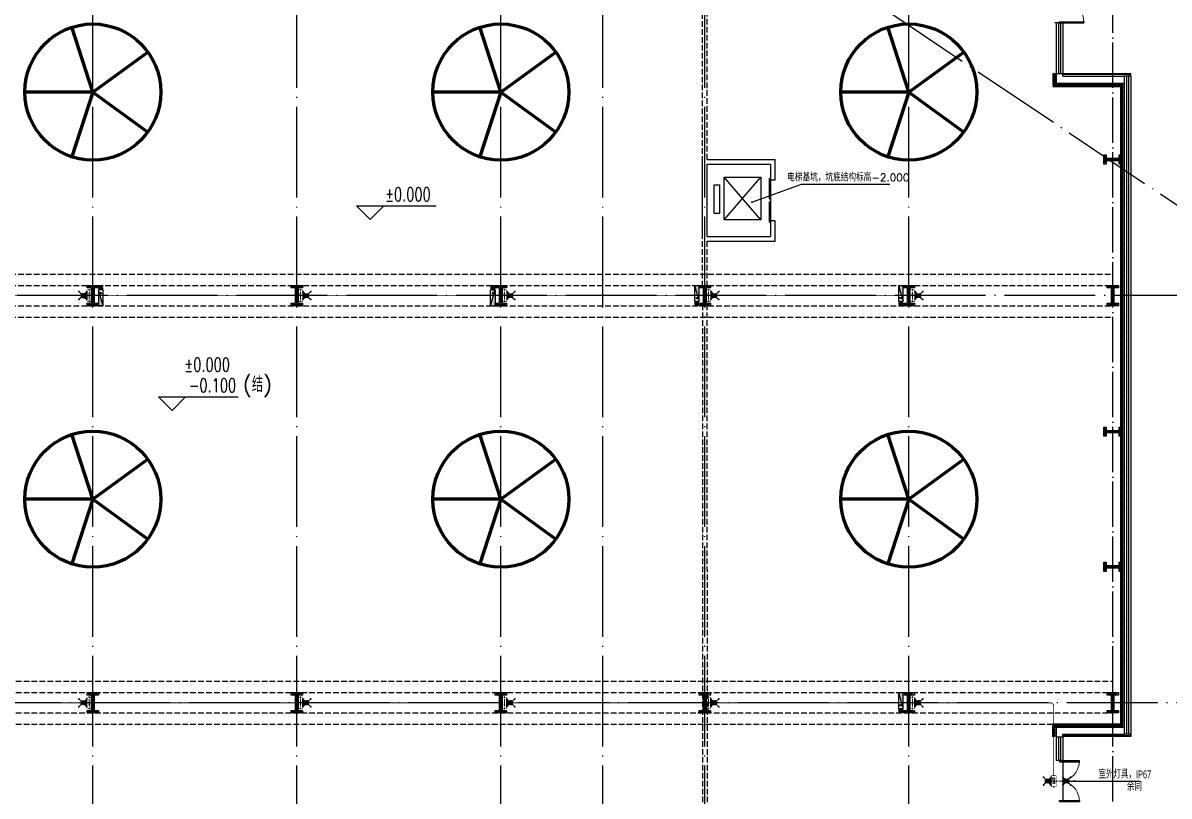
# Model space of a CAD drawing. Extents: x -1396510 to 1250330, y -1892470 to 1623980.
# Drawn here: x 471280 to 521851, y -1346036 to -1311954 of the extents above; entities that cross this region are included whole.
import ezdxf
from ezdxf.enums import TextEntityAlignment as Align

# ---------------------------------------------------------------- set-up
doc = ezdxf.new("R2010")
doc.units = 0
doc.header["$LTSCALE"] = 1000
doc.header["$MEASUREMENT"] = 0
doc.linetypes.add('DASH', pattern=[0.35, 0.25, -0.1])
doc.linetypes.add('DOTE', pattern=[2.42, 2, -0.2, 0.02, -0.2])
doc.layers.get('Defpoints').update_dxf_attribs({"color": 210})
for name, color, linetype in [('10平面$0$WINDOW', 4, 'Continuous'), ('A-AXIS-DOTE', 14, 'DOTE'), ('A-CURTAIN', 134, 'Continuous'), ('A-HATCH-2', 251, 'Continuous'), ('A-HRAIL', 173, 'Continuous'), ('A-LIN-V', 9, 'Continuous'), ('A-WINDOW', 140, 'Continuous'), ('AS-COLN', 6, 'Continuous'), ('AS-WALL', 40, 'Continuous'), ('CURTWALL', 4, 'Continuous'), ('DIM-应急', 3, 'Continuous'), ('EQUIP-应急', 3, 'Continuous'), ('EQUIP-照明', 3, 'Continuous'), ('SB_ZF消火栓', 10, 'Continuous'), ('SB_ZF消火栓M', 10, 'Continuous'), ('WINDOW', 4, 'Continuous'), ('WIRE-照明', 1, 'Continuous'), ('建-标高', 3, 'Continuous')]:
    doc.layers.add(name, color=color, linetype=linetype)
doc.layers.add('A-云线2', color=3, linetype='Continuous', plot=False)
doc.layers.add('LG-ZF消防', color=1, linetype='Continuous', lineweight=60)
doc.styles.add('_TCH_DIM', font='SIMPLEX', dxfattribs={"bigfont": 'GBCBIG'})
doc.styles.add('_TEL_DIM', font='SIMPLEX', dxfattribs={"width": 0.8, "height": 3.5, "bigfont": 'HZTXT'})
doc.styles.add('A-STANDARD', font='SIMPLEX', dxfattribs={"bigfont": 'GBCBIG'})
doc.styles.add('HZTXT5', font='aa.shx', dxfattribs={"width": 0.7, "bigfont": 'hztxt.shx'})

# ---------------------------------------------------------------- blocks, each defined once
blk = doc.blocks.new('4324324')
at = {"layer": 'A-HATCH-2', "color": 8, "linetype": 'DASH'}
for p, q in [((-294754, 585770), (-128854, 585770)), ((-294754, 585270), (-128854, 585270)), ((-307354, 584370), (-128854, 584370)), ((-307354, 583870), (-128854, 583870)), ((-313054, 567820), (-128854, 567820)), ((-313054, 567320), (-128854, 567320)), ((-313054, 566420), (-128854, 566420)), ((-313054, 565920), (-128854, 565920))]:
    blk.add_line(p, q, dxfattribs=at)
blk = doc.blocks.new('w4324324')
at = {"layer": 'A-HATCH-2', "color": 0, "lineweight": 60}
for q in [(-1694760, 686605), (-1697614, 684532), (-1691907, 684532), (-1696524, 681178), (-1692997, 681178)]:
    blk.add_line((-1694760, 683605), q, dxfattribs=at)
blk.add_circle((-1694760, 683605), 3000, dxfattribs=at)
blk = doc.blocks.new('342343')
at = {"layer": 'A-LIN-V', "color": 8}
for p in [(1048660, -26444), (1066610, -26444), (1048660, -44444), (1066610, -44444), (1048660, -62444), (1066610, -62444)]:
    blk.add_blockref('w4324324', p, dxfattribs=at)
blk = doc.blocks.new('w42343243')
at = {"layer": 'A-HATCH-2', "color": 8}
blk.add_lwpolyline([(-165104, 621070), (-164604, 621070), (-164604, 620958), (-164800, 620958), (-164800, 620282), (-164604, 620282), (-164604, 620170), (-165104, 620170), (-165104, 620282), (-164908, 620282), (-164908, 620958), (-165104, 620958)], close=True, dxfattribs=at)
at = {"layer": 'AS-COLN', "color": 3}
blk.add_lwpolyline([(-165054, 621020), (-164654, 621020), (-164654, 621008), (-164850, 621008), (-164850, 620232), (-164654, 620232), (-164654, 620220), (-165054, 620220), (-165054, 620232), (-164858, 620232), (-164858, 621008), (-165054, 621008)], close=True, dxfattribs=at)
blk = doc.blocks.new('nt66')
at = {"layer": 'A-HATCH-2', "color": 8}
blk.add_lwpolyline([(-195840, 766870), (-195440, 766870), (-195440, 766758), (-195586, 766758), (-195586, 766182), (-195440, 766182), (-195440, 766070), (-195840, 766070), (-195840, 766182), (-195694, 766182), (-195694, 766758), (-195840, 766758)], close=True, dxfattribs=at)
at = {"layer": 'AS-COLN'}
blk.add_lwpolyline([(-195790, 766820), (-195490, 766820), (-195490, 766808), (-195636, 766808), (-195636, 766132), (-195490, 766132), (-195490, 766120), (-195790, 766120), (-195790, 766132), (-195644, 766132), (-195644, 766808), (-195790, 766808)], close=True, dxfattribs=at)
blk = doc.blocks.new('42343')
at = {"rotation": 270}
for p in [(-895324, 395180), (-895324, 383180), (-895324, 377222)]:
    blk.add_blockref('nt66', p, dxfattribs=at)
at = {"layer": 'A-WINDOW'}
for p in [(-9000, -35800), (0, -35800), (9000, -35800), (18000, -35800), (27000, -35800), (36000, -35800), (-9000, -53750), (0, -53750), (9000, -53750), (18000, -53750), (27000, -53750), (36000, -53750)]:
    blk.add_blockref('w42343243', p, dxfattribs=at)
blk = doc.blocks.new('A$C5D961328')
at = {"layer": 'SB_ZF消火栓'}
blk.add_hatch(color=256, dxfattribs=at).paths.add_polyline_path([(0, 40), (700, 40), (700, 240)])
for p, q in [((700, 240), (0, 240)), ((0, 240), (0, 40)), ((700, 240), (0, 40)), ((0, 40), (700, 40)), ((700, 240), (700, 40))]:
    blk.add_line(p, q, dxfattribs=at)
at = {"layer": 'SB_ZF消火栓', "color": 1}
blk.add_circle((140, 140), 32.5, dxfattribs=at)
blk = doc.blocks.new('we42342343234')
at = {"layer": 'LG-ZF消防'}
for centre in [(-173504, 585170), (-156204, 585170), (-147204, 584470), (-138204, 584470), (-138204, 566520)]:
    blk.add_circle(centre, 50, dxfattribs=at)
at = {"layer": 'SB_ZF消火栓M'}
for p, rotation in [((-147064, 584570), 90), ((-138064, 584570), 90), ((-173644, 585070), 270), ((-138064, 566620), 90)]:
    blk.add_blockref('A$C5D961328', p, dxfattribs=dict(at, rotation=rotation))
at = {"layer": 'SB_ZF消火栓M', "xscale": -1.000000000000001, "rotation": 90}
blk.add_blockref('A$C5D961328', (-156064, 585070), dxfattribs=at)
blk = doc.blocks.new('10平面$0$$DorLib2D$00000002')
for p, q in [((-0.5, 0), (-0.5, 0.4875)), ((-0.475, 0.4875), (-0.5, 0.4875)), ((-0.475, 0), (-0.475, 0.4875)), ((0.475, 0), (0.475, 0.4875)), ((0.475, 0.4875), (0.5, 0.4875)), ((0.5, 0), (0.5, 0.4875)), ((-0.5, 0), (-0.475, 0)), ((0.5, 0), (0.475, 0))]:
    blk.add_line(p, q)
at = {"lineweight": 13}
for centre, start, end in [((-0.4875, 0), 0, 88.53072), ((0.4875, 0), 91.46928, 180)]:
    blk.add_arc(centre, 0.4875, start, end, dxfattribs=at)
blk = doc.blocks.new('$DORLIB2D$00000127')
at = {"color": 0}
for points in [[(-0.533, 0.795), (-0.533, 0.69)], [(-0.033, 0.795), (-0.533, 0.795)], [(-0.033, 0.69), (-0.533, 0.69)], [(-0.033, 0.795), (-0.033, 0.69)], [(0.533, 0.795), (0.033, 0.795)], [(0.033, 0.795), (0.033, 0.69)], [(0.533, 0.69), (0.033, 0.69)], [(0.533, 0.795), (0.533, 0.69)], [(0.5, 0.5), (-0.5, 0.5)]]:
    blk.add_lwpolyline(points, dxfattribs=at)
blk = doc.blocks.new('99平面图例外参$0$$LinePat$圆环')
for points in [[(0, 150), (300, 150)], [(0, 0), (300, 0)], [(0, -150), (300, -150)]]:
    blk.add_lwpolyline(points)
at = {"color": 0}
blk.add_circle((150, 0), 150, dxfattribs=at)
blk = doc.blocks.new('世赫3#厂房一层0821')
at = {"layer": '10平面$0$WINDOW'}
blk.add_line((181800, -56401.5), (181800, -58201.5), dxfattribs=at)
at = {"layer": 'A-AXIS-DOTE', "color": 8, "ltscale": 2}
for p, q in [((139000, -79980), (139000, 5514)), ((148000, -79980), (148000, 5514)), ((157000, -79980), (157000, 5514)), ((161500, -79980), (161500, 5514)), ((166000, -79980), (166000, 5514)), ((175000, -79980), (175000, 5514)), ((165996, -17950), (196000, -38050)), ((192904.2, -35900), (-5155.8, -35900)), ((190814.2, -53850), (-5155.8, -53850))]:
    blk.add_line(p, q, dxfattribs=at)
at = {"layer": 'A-AXIS-DOTE', "color": 8}
blk.add_line((184000, -79980), (184000, 5514), dxfattribs=at)
at = {"layer": 'A-CURTAIN'}
for points in [[(184800, -26230), (184800, -26130), (181800, -26130)], [(184770, -26230), (184770, -26160), (181800, -26160)], [(184800, -55230), (184800, -55330), (181800, -55330)], [(184770, -55230), (184770, -55300), (181800, -55300)]]:
    blk.add_lwpolyline(points, dxfattribs=at)
at = {"layer": 'AS-WALL'}
for p, q in [((181799.6, -26130), (181499.6, -26130)), ((181499.6, -26130), (181499.6, -26530)), ((181799.6, -26230), (181799.6, -26130)), ((181799.6, -26230), (184500, -26230)), ((181499.6, -26530), (184500, -26530)), ((181500, -54930), (184500, -54930)), ((181500, -54930), (181500, -55350)), ((184500, -54930), (184500, -55230)), ((181500, -55350), (181800, -55350)), ((181800, -55230), (184500, -55230)), ((181800, -55350), (181800, -55230))]:
    blk.add_line(p, q, dxfattribs=at)
at = {"layer": 'CURTWALL'}
for p, q in [((184500, -26230), (184500, -26380)), ((184800, -26230), (184500, -26230)), ((184600, -26230), (184600, -26380)), ((184700, -26230), (184700, -26380)), ((184800, -26230), (184800, -26380)), ((184500, -26380), (184500, -55230)), ((184600, -26380), (184600, -55230)), ((184700, -26380), (184700, -55230)), ((184800, -26380), (184800, -55230)), ((184800, -55230), (184500, -55230))]:
    blk.add_line(p, q, dxfattribs=at)
at = {"layer": 'Defpoints', "color": 8, "linetype": 'DASH'}
for p, q in [((165900, -30000), (165900, -400)), ((166100, -29900), (166100, -400)), ((165900, -35500), (165900, -33400)), ((166100, -35500), (166100, -33500)), ((165900, -35500), (166100, -35500)), ((165896, -36288), (165900, -68600)), ((166096, -36288), (165896, -36288)), ((166096, -36288), (166100, -68600))]:
    blk.add_line(p, q, dxfattribs=at)
at = {"layer": 'Defpoints', "color": 8}
for p, q in [((165900, -33400), (165900, -30000)), ((166100, -29900), (169100, -29900)), ((166100, -30100), (168900, -30100)), ((166100, -33300), (166100, -30100)), ((168900, -30100), (168900, -30800)), ((169100, -30800), (169100, -29900)), ((166850, -32565.8), (168480, -30685.8)), ((168480, -32565.8), (166850, -30685.8)), ((168900, -30800), (169100, -30800)), ((168074.2, -31780), (170264.2, -30980)), ((170264.2, -30980), (174164.2, -30980)), ((169100, -32600), (168900, -32600)), ((168900, -32600), (168900, -33300)), ((169100, -33500), (169100, -32600)), ((166100, -33300), (168900, -33300)), ((166100, -33500), (169100, -33500))]:
    blk.add_line(p, q, dxfattribs=at)
for points in [[(166850, -32565.8), (166850, -30685.8), (168480, -30685.8), (168480, -32565.8)], [(166410, -32285.8), (166410, -31015.8), (166650, -31015.8), (166650, -32285.8)]]:
    blk.add_lwpolyline(points, close=True, dxfattribs=at)
at = {"layer": 'Defpoints', "color": 8, "const_width": 40}
blk.add_lwpolyline([(168055.4, -31786.9, 1), (168093, -31773.1, 1)], format="xyb", close=True, dxfattribs=at)
at = {"layer": 'WINDOW'}
for p, q in [((181745.4, -23880), (181445.1, -23880)), ((181499.6, -23880), (181499.6, -26130)), ((181599.6, -23880), (181599.6, -26130)), ((181699.6, -23880), (181699.6, -26130)), ((181799.6, -23880), (181799.6, -26130)), ((181500, -55350), (181500, -56401.5)), ((181600, -55350), (181600, -56401.5)), ((181700, -55350), (181700, -56401.5)), ((181800, -55350), (181800, -56401.5)), ((181750, -56401.5), (181500, -56401.5))]:
    blk.add_line(p, q, dxfattribs=at)
at = {"layer": '建-标高', "color": 8}
for p, q in [((151232.7, -32543), (150632.7, -31943)), ((150632.7, -31943), (154152.7, -31943)), ((151232.7, -32543), (151832.7, -31943)), ((142493.6, -40960), (141893.6, -40360)), ((141893.6, -40360), (145413.6, -40360)), ((142493.6, -40960), (143093.6, -40360))]:
    blk.add_line(p, q, dxfattribs=at)
at = {"layer": '10平面$0$WINDOW', "zscale": 300}
for p, xscale, yscale, rotation in [((181649.6, -22780), -2200, 2200, 270.0000000014832), ((181650, -57301.5), -1800, 1800, 270.0000000014825)]:
    blk.add_blockref('10平面$0$$DorLib2D$00000002', p, dxfattribs=dict(at, xscale=xscale, yscale=yscale, rotation=rotation))
at = {"layer": 'A-HRAIL', "yscale": 0.3333333333111111, "zscale": 0.3333333333111111}
for p, xscale, rotation in [((181400, -26110), -0.3916666671966327, 90), ((181400, -26227.5), -0.3916666671966327, 90), ((181400, -26345), -0.3916666671966327, 90), ((181400, -26462.5), -0.3916666671966327, 90), ((181350, -26630), -0.3333333266804324, 180), ((181450, -26630), -0.3333333266804324, 180), ((181550, -26630), -0.3333333266804324, 180), ((181650, -26630), -0.3333333266804324, 180), ((181750, -26630), -0.3333333266804324, 180), ((181850, -26630), -0.3333333266804324, 180), ((181950, -26630), -0.3333333266804324, 180), ((182050, -26630), -0.3333333266804324, 180), ((182150, -26630), -0.3333333266804324, 180), ((182250, -26630), -0.3333333266804324, 180), ((182350, -26630), -0.3333333266804324, 180), ((182450, -26630), -0.3333333266804324, 180), ((182550, -26630), -0.3333333266804324, 180), ((182650, -26630), -0.3333333266804324, 180), ((182750, -26630), -0.3333333266804324, 180), ((182850, -26630), -0.3333333266804324, 180), ((182950, -26630), -0.3333333266804324, 180), ((183050, -26630), -0.3333333266804324, 180), ((183150, -26630), -0.3333333266804324, 180), ((183250, -26630), -0.3333333266804324, 180), ((183350, -26630), -0.3333333266804324, 180), ((183450, -26630), -0.3333333266804324, 180), ((183550, -26630), -0.3333333266804324, 180), ((183650, -26630), -0.3333333266804324, 180), ((183750, -26630), -0.3333333266804324, 180), ((183850, -26630), -0.3333333266804324, 180), ((183950, -26630), -0.3333333266804324, 180), ((184050, -26630), -0.3333333266804324, 180), ((184150, -26630), -0.3333333266804324, 180), ((184250, -26630), -0.3333333266804324, 180), ((184400, -26680), 0.3333686689155855, 90), ((184350, -26630), -0.3333333266804324, 180), ((184400, -26780), 0.3333686689155855, 90), ((184400, -26880), 0.3333686689155855, 90), ((184400, -26980), 0.3333686689155855, 90), ((184400, -27080.1), 0.3333686689155855, 90), ((184400, -27180.1), 0.3333686689155855, 90), ((184400, -27280.1), 0.3333686689155855, 90), ((184400, -27380.1), 0.3333686689155855, 90), ((184400, -27480.1), 0.3333686689155855, 90), ((184400, -27580.1), 0.3333686689155855, 90), ((184400, -27680.1), 0.3333686689155855, 90), ((184400, -27780.1), 0.3333686689155855, 90), ((184400, -27880.1), 0.3333686689155855, 90), ((184400, -27980.1), 0.3333686689155855, 90), ((184400, -28080.2), 0.3333686689155855, 90), ((184400, -28180.2), 0.3333686689155855, 90), ((184400, -28280.2), 0.3333686689155855, 90), ((184400, -28380.2), 0.3333686689155855, 90), ((184400, -28480.2), 0.3333686689155855, 90), ((184400, -28580.2), 0.3333686689155855, 90), ((184400, -28680.2), 0.3333686689155855, 90), ((184400, -28780.2), 0.3333686689155855, 90), ((184400, -28880.2), 0.3333686689155855, 90), ((184400, -28980.3), 0.3333686689155855, 90), ((184400, -29080.3), 0.3333686689155855, 90), ((184400, -29180.3), 0.3333686689155855, 90), ((184400, -29280.3), 0.3333686689155855, 90), ((184400, -29380.3), 0.3333686689155855, 90), ((184400, -29480.3), 0.3333686689155855, 90), ((184400, -29580.3), 0.3333686689155855, 90), ((184400, -29680.3), 0.3333686689155855, 90), ((184400, -29780.3), 0.3333686689155855, 90), ((184400, -29880.3), 0.3333686689155855, 90), ((184400, -29980.4), 0.3333686689155855, 90), ((184400, -30080.4), 0.3333686689155855, 90), ((184400, -30180.4), 0.3333686689155855, 90), ((184400, -30280.4), 0.3333686689155855, 90), ((184400, -30380.4), 0.3333686689155855, 90), ((184400, -30480.4), 0.3333686689155855, 90), ((184400, -30580.4), 0.3333686689155855, 90), ((184400, -30680.4), 0.3333686689155855, 90), ((184400, -30780.4), 0.3333686689155855, 90), ((184400, -30880.5), 0.3333686689155855, 90), ((184400, -30980.5), 0.3333686689155855, 90), ((184400, -31080.5), 0.3333686689155855, 90), ((184400, -31180.5), 0.3333686689155855, 90), ((184400, -31280.5), 0.3333686689155855, 90), ((184400, -31380.5), 0.3333686689155855, 90), ((184400, -31480.5), 0.3333686689155855, 90), ((184400, -31580.5), 0.3333686689155855, 90), ((184400, -31680.5), 0.3333686689155855, 90), ((184400, -31780.6), 0.3333686689155855, 90), ((184400, -31880.6), 0.3333686689155855, 90), ((184400, -31980.6), 0.3333686689155855, 90), ((184400, -32080.6), 0.3333686689155855, 90), ((184400, -32180.6), 0.3333686689155855, 90), ((184400, -32280.6), 0.3333686689155855, 90), ((184400, -32380.6), 0.3333686689155855, 90), ((184400, -32480.6), 0.3333686689155855, 90), ((184400, -32580.6), 0.3333686689155855, 90), ((184400, -32680.6), 0.3333686689155855, 90), ((184400, -32780.7), 0.3333686689155855, 90), ((184400, -32880.7), 0.3333686689155855, 90), ((184400, -32980.7), 0.3333686689155855, 90), ((184400, -33080.7), 0.3333686689155855, 90), ((184400, -33180.7), 0.3333686689155855, 90), ((184400, -33280.7), 0.3333686689155855, 90), ((184400, -33380.7), 0.3333686689155855, 90), ((184400, -33480.7), 0.3333686689155855, 90), ((184400, -33580.7), 0.3333686689155855, 90), ((184400, -33680.8), 0.3333686689155855, 90), ((184400, -33780.8), 0.3333686689155855, 90), ((184400, -33880.8), 0.3333686689155855, 90), ((184400, -33980.8), 0.3333686689155855, 90), ((184400, -34080.8), 0.3333686689155855, 90), ((184400, -34180.8), 0.3333686689155855, 90), ((184400, -34280.8), 0.3333686689155855, 90), ((184400, -34380.8), 0.3333686689155855, 90), ((184400, -34480.8), 0.3333686689155855, 90), ((184400, -34580.8), 0.3333686689155855, 90), ((184400, -34680.9), 0.3333686689155855, 90), ((184400, -34780.9), 0.3333686689155855, 90), ((184400, -34880.9), 0.3333686689155855, 90), ((184400, -34980.9), 0.3333686689155855, 90), ((184400, -35080.9), 0.3333686689155855, 90), ((184400, -35180.9), 0.3333686689155855, 90), ((184400, -35280.9), 0.3333686689155855, 90), ((184400, -35380.9), 0.3333686689155855, 90), ((184400, -35480.9), 0.3333686689155855, 90), ((184400, -35581), 0.3333686689155855, 90), ((184400, -35681), 0.3333686689155855, 90), ((184400, -35781), 0.3333686689155855, 90), ((184400, -35881), 0.3333686689155855, 90), ((184400, -35981), 0.3333686689155855, 90), ((184400, -36081), 0.3333686689155855, 90), ((184400, -36181), 0.3333686689155855, 90), ((184400, -36281), 0.3333686689155855, 90), ((184400, -36381), 0.3333686689155855, 90), ((184400, -36481), 0.3333686689155855, 90), ((184400, -36581.1), 0.3333686689155855, 90), ((184400, -36681.1), 0.3333686689155855, 90), ((184400, -36781.1), 0.3333686689155855, 90), ((184400, -36881.1), 0.3333686689155855, 90), ((184400, -36981.1), 0.3333686689155855, 90), ((184400, -37081.1), 0.3333686689155855, 90), ((184400, -37181.1), 0.3333686689155855, 90), ((184400, -37281.1), 0.3333686689155855, 90), ((184400, -37381.1), 0.3333686689155855, 90), ((184400, -37481.2), 0.3333686689155855, 90), ((184400, -37581.2), 0.3333686689155855, 90), ((184400, -37681.2), 0.3333686689155855, 90), ((184400, -37781.2), 0.3333686689155855, 90), ((184400, -37881.2), 0.3333686689155855, 90), ((184400, -37981.2), 0.3333686689155855, 90), ((184400, -38081.2), 0.3333686689155855, 90), ((184400, -38181.2), 0.3333686689155855, 90), ((184400, -38281.2), 0.3333686689155855, 90), ((184400, -38381.3), 0.3333686689155855, 90), ((184400, -38481.3), 0.3333686689155855, 90), ((184400, -38581.3), 0.3333686689155855, 90), ((184400, -38681.3), 0.3333686689155855, 90), ((184400, -38781.3), 0.3333686689155855, 90), ((184400, -38881.3), 0.3333686689155855, 90), ((184400, -38981.3), 0.3333686689155855, 90), ((184400, -39081.3), 0.3333686689155855, 90), ((184400, -39181.3), 0.3333686689155855, 90), ((184400, -39281.3), 0.3333686689155855, 90), ((184400, -39381.4), 0.3333686689155855, 90), ((184400, -39481.4), 0.3333686689155855, 90), ((184400, -39581.4), 0.3333686689155855, 90), ((184400, -39681.4), 0.3333686689155855, 90), ((184400, -39781.4), 0.3333686689155855, 90), ((184400, -39881.4), 0.3333686689155855, 90), ((184400, -39981.4), 0.3333686689155855, 90), ((184400, -40081.4), 0.3333686689155855, 90), ((184400, -40181.4), 0.3333686689155855, 90), ((184400, -40281.5), 0.3333686689155855, 90), ((184400, -40381.5), 0.3333686689155855, 90), ((184400, -40481.5), 0.3333686689155855, 90), ((184400, -40581.5), 0.3333686689155855, 90), ((184400, -40681.5), 0.3333686689155855, 90), ((184400, -40781.5), 0.3333686689155855, 90), ((184400, -40881.5), 0.3333686689155855, 90), ((184400, -40981.5), 0.3333686689155855, 90), ((184400, -41081.5), 0.3333686689155855, 90), ((184400, -41181.5), 0.3333686689155855, 90), ((184400, -41281.6), 0.3333686689155855, 90), ((184400, -41381.6), 0.3333686689155855, 90), ((184400, -41481.6), 0.3333686689155855, 90), ((184400, -41581.6), 0.3333686689155855, 90), ((184400, -41681.6), 0.3333686689155855, 90), ((184400, -41781.6), 0.3333686689155855, 90), ((184400, -41881.6), 0.3333686689155855, 90), ((184400, -41981.6), 0.3333686689155855, 90), ((184400, -42081.6), 0.3333686689155855, 90), ((184400, -42181.7), 0.3333686689155855, 90), ((184400, -42281.7), 0.3333686689155855, 90), ((184400, -42381.7), 0.3333686689155855, 90), ((184400, -42481.7), 0.3333686689155855, 90), ((184400, -42581.7), 0.3333686689155855, 90), ((184400, -42681.7), 0.3333686689155855, 90), ((184400, -42781.7), 0.3333686689155855, 90), ((184400, -42881.7), 0.3333686689155855, 90), ((184400, -42981.7), 0.3333686689155855, 90), ((184400, -43081.7), 0.3333686689155855, 90), ((184400, -43181.8), 0.3333686689155855, 90), ((184400, -43281.8), 0.3333686689155855, 90), ((184400, -43381.8), 0.3333686689155855, 90), ((184400, -43481.8), 0.3333686689155855, 90), ((184400, -43581.8), 0.3333686689155855, 90), ((184400, -43681.8), 0.3333686689155855, 90), ((184400, -43781.8), 0.3333686689155855, 90), ((184400, -43881.8), 0.3333686689155855, 90), ((184400, -43981.8), 0.3333686689155855, 90), ((184400, -44081.9), 0.3333686689155855, 90), ((184400, -44181.9), 0.3333686689155855, 90), ((184400, -44281.9), 0.3333686689155855, 90), ((184400, -44381.9), 0.3333686689155855, 90), ((184400, -44481.9), 0.3333686689155855, 90), ((184400, -44581.9), 0.3333686689155855, 90), ((184400, -44681.9), 0.3333686689155855, 90), ((184400, -44781.9), 0.3333686689155855, 90), ((184400, -44881.9), 0.3333686689155855, 90), ((184400, -44982), 0.3333686689155855, 90), ((184400, -45082), 0.3333686689155855, 90), ((184400, -45182), 0.3333686689155855, 90), ((184400, -45282), 0.3333686689155855, 90), ((184400, -45382), 0.3333686689155855, 90), ((184400, -45482), 0.3333686689155855, 90), ((184400, -45582), 0.3333686689155855, 90), ((184400, -45682), 0.3333686689155855, 90), ((184400, -45782), 0.3333686689155855, 90), ((184400, -45882), 0.3333686689155855, 90), ((184400, -45982.1), 0.3333686689155855, 90), ((184400, -46082.1), 0.3333686689155855, 90), ((184400, -46182.1), 0.3333686689155855, 90), ((184400, -46282.1), 0.3333686689155855, 90), ((184400, -46382.1), 0.3333686689155855, 90), ((184400, -46482.1), 0.3333686689155855, 90), ((184400, -46582.1), 0.3333686689155855, 90), ((184400, -46682.1), 0.3333686689155855, 90), ((184400, -46782.1), 0.3333686689155855, 90), ((184400, -46882.2), 0.3333686689155855, 90), ((184400, -46982.2), 0.3333686689155855, 90), ((184400, -47082.2), 0.3333686689155855, 90), ((184400, -47182.2), 0.3333686689155855, 90), ((184400, -47282.2), 0.3333686689155855, 90), ((184400, -47382.2), 0.3333686689155855, 90), ((184400, -47482.2), 0.3333686689155855, 90), ((184400, -47582.2), 0.3333686689155855, 90), ((184400, -47682.2), 0.3333686689155855, 90), ((184400, -47782.2), 0.3333686689155855, 90), ((184400, -47882.3), 0.3333686689155855, 90), ((184400, -47982.3), 0.3333686689155855, 90), ((184400, -48082.3), 0.3333686689155855, 90), ((184400, -48182.3), 0.3333686689155855, 90), ((184400, -48282.3), 0.3333686689155855, 90), ((184400, -48382.3), 0.3333686689155855, 90), ((184400, -48482.3), 0.3333686689155855, 90), ((184400, -48582.3), 0.3333686689155855, 90), ((184400, -48682.3), 0.3333686689155855, 90), ((184400, -48782.4), 0.3333686689155855, 90), ((184400, -48882.4), 0.3333686689155855, 90), ((184400, -48982.4), 0.3333686689155855, 90), ((184400, -49082.4), 0.3333686689155855, 90), ((184400, -49182.4), 0.3333686689155855, 90), ((184400, -49282.4), 0.3333686689155855, 90), ((184400, -49382.4), 0.3333686689155855, 90), ((184400, -49482.4), 0.3333686689155855, 90), ((184400, -49582.4), 0.3333686689155855, 90), ((184400, -49682.4), 0.3333686689155855, 90), ((184400, -49782.5), 0.3333686689155855, 90), ((184400, -49882.5), 0.3333686689155855, 90), ((184400, -49982.5), 0.3333686689155855, 90), ((184400, -50082.5), 0.3333686689155855, 90), ((184400, -50182.5), 0.3333686689155855, 90), ((184400, -50282.5), 0.3333686689155855, 90), ((184400, -50382.5), 0.3333686689155855, 90), ((184400, -50482.5), 0.3333686689155855, 90), ((184400, -50582.5), 0.3333686689155855, 90), ((184400, -50682.6), 0.3333686689155855, 90), ((184400, -50782.6), 0.3333686689155855, 90), ((184400, -50882.6), 0.3333686689155855, 90), ((184400, -50982.6), 0.3333686689155855, 90), ((184400, -51082.6), 0.3333686689155855, 90), ((184400, -51182.6), 0.3333686689155855, 90), ((184400, -51282.6), 0.3333686689155855, 90), ((184400, -51382.6), 0.3333686689155855, 90), ((184400, -51482.6), 0.3333686689155855, 90), ((184400, -51582.7), 0.3333686689155855, 90), ((184400, -51682.7), 0.3333686689155855, 90), ((184400, -51782.7), 0.3333686689155855, 90), ((184400, -51882.7), 0.3333686689155855, 90), ((184400, -51982.7), 0.3333686689155855, 90), ((184400, -52082.7), 0.3333686689155855, 90), ((184400, -52182.7), 0.3333686689155855, 90), ((184400, -52282.7), 0.3333686689155855, 90), ((184400, -52382.7), 0.3333686689155855, 90), ((184400, -52482.7), 0.3333686689155855, 90), ((184400, -52582.8), 0.3333686689155855, 90), ((184400, -52682.8), 0.3333686689155855, 90), ((184400, -52782.8), 0.3333686689155855, 90), ((184400, -52882.8), 0.3333686689155855, 90), ((184400, -52982.8), 0.3333686689155855, 90), ((184400, -53082.8), 0.3333686689155855, 90), ((184400, -53182.8), 0.3333686689155855, 90), ((184400, -53282.8), 0.3333686689155855, 90), ((184400, -53382.8), 0.3333686689155855, 90), ((184400, -53482.9), 0.3333686689155855, 90), ((184400, -53582.9), 0.3333686689155855, 90), ((184400, -53682.9), 0.3333686689155855, 90), ((184400, -53782.9), 0.3333686689155855, 90), ((184400, -53882.9), 0.3333686689155855, 90), ((184400, -53982.9), 0.3333686689155855, 90), ((184400, -54082.9), 0.3333686689155855, 90), ((184400, -54182.9), 0.3333686689155855, 90), ((184400, -54282.9), 0.3333686689155855, 90), ((184400, -54382.9), 0.3333686689155855, 90), ((184400, -54483), 0.3333686689155855, 90), ((184400, -54583), 0.3333686689155855, 90), ((184400, -54683), 0.3333686689155855, 90), ((181400, -55000.5), 0.3916666671966327, 90), ((181400, -55118), 0.3916666671966327, 90), ((181400, -55235.5), 0.3916666671966327, 90), ((184400, -54783), 0.3333686689155855, 90), ((184400, -54883), 0.3333686689155855, 90), ((181400, -55353), 0.3916666671966327, 90)]:
    blk.add_blockref('99平面图例外参$0$$LinePat$圆环', p, dxfattribs=dict(at, xscale=xscale, rotation=rotation))
at = {"layer": 'A-HRAIL', "xscale": 0.3333333327656239, "yscale": 0.3333333333111111, "zscale": 0.3333333333111111}
for p in [(181350, -54833), (181450, -54833), (181550, -54833), (181650, -54833), (181750, -54833), (181850, -54833), (181950, -54833), (182050, -54833), (182150, -54833), (182250, -54833), (182350, -54833), (182450, -54833), (182550, -54833), (182650, -54833), (182750, -54833), (182850, -54833), (182950, -54833), (183050, -54833), (183150, -54833), (183250, -54833), (183350, -54833), (183450, -54833), (183550, -54833), (183650, -54833), (183750, -54833), (183850, -54833), (183950, -54833), (184050, -54833), (184150, -54833), (184250, -54833), (184350, -54833)]:
    blk.add_blockref('99平面图例外参$0$$LinePat$圆环', p, dxfattribs=at)
at = {"layer": 'A-LIN-V', "color": 8, "rotation": 90}
blk.add_blockref('342343', (796160.7, 601225), dxfattribs=at)
at = {"layer": 'A-WINDOW'}
for name in ['42343', '4324324']:
    blk.add_blockref(name, (312854.2, -620720), dxfattribs=at)
at = {"layer": 'Defpoints', "color": 8, "xscale": 1800, "yscale": 200, "zscale": 200, "rotation": 89.9999999459329}
blk.add_blockref('$DORLIB2D$00000127', (169000, -31700), dxfattribs=at)
at = {"layer": 'SB_ZF消火栓'}
blk.add_blockref('we42342343234', (312854.2, -620720), dxfattribs=at)
at = {"layer": 'Defpoints', "color": 7, "style": '_TCH_DIM'}
blk.add_text('电梯基坑，坑底结构标高-2.000', height=337.589, dxfattribs=at).set_placement((169636.1, -30861.3))
at = {"layer": '建-标高', "color": 7, "style": 'A-STANDARD', "width": 0.705882}
for s, p in [('%%P0.000', (151892.7, -31733)), ('%%P0.000', (143033.6, -39240)), ('-0.100', (143233.6, -40150))]:
    blk.add_text(s, height=595, dxfattribs=at).set_placement(p)
at = {"layer": '建-标高', "color": 7, "style": 'A-STANDARD'}
blk.add_text('(结)', height=675.18, dxfattribs=at).set_placement((145613.6, -40150))
blk = doc.blocks.new('$equip_U$00000203(DESKTOP-H88E2E2)')
at = {"color": 7, "lineweight": 0}
for p, q in [((-0.35, -0.15), (-0.2, -0.15)), ((-0.35, -0.45), (-0.35, -0.15)), ((-0.35, -0.29), (-0.26, -0.29)), ((-0.35, -0.45), (-0.2, -0.45)), ((-0.13, -0.15), (0.03, -0.45)), ((-0.13, -0.45), (0.03, -0.15)), ((0.1, -0.45), (0.1, -0.15)), ((0.19, -0.15), (0.35, -0.15)), ((0.27, -0.15), (0.27, -0.45))]:
    blk.add_line(p, q, dxfattribs=at)
at = {"lineweight": 0, "const_width": 0.0571}
blk.add_lwpolyline([(-0.66, -0.6), (0.66, -0.6, 0.414214), (0.72, -0.54), (0.72, -0.06, 0.414213), (0.66, 0), (-0.66, 0, 0.414214), (-0.72, -0.06, 0), (-0.72, -0.54, 0.414245), (-0.66, -0.6, 18481.445439)], format="xyb", dxfattribs=at)
for p in [(0, 0), (-0.72, -0.3), (0, -0.6), (0.72, -0.3)]:
    blk.add_point(p)
at = {"color": 7, "style": '_TEL_DIM', "flags": 1}
for tag in ['A', 'REMARK']:
    blk.add_attdef(tag, text='', height=0.00002, dxfattribs=at).set_placement((0, 0), align=Align.MIDDLE_CENTER)
blk = doc.blocks.new('$equip_U$00000208(EQ-138-沈勤辉)')
blk.add_hatch(color=256).paths.add_polyline_path([(0.21, 0.37), (0.5, 0.3), (0.21, 0.23)])
at = {"color": 7, "lineweight": 0}
blk.add_line((-0.5, 0.3), (0.21, 0.3), dxfattribs=at)
at = {"lineweight": 0, "const_width": 0.0571}
blk.add_lwpolyline([(-0.66, 0), (0.66, 0, 0.414214), (0.72, 0.06), (0.72, 0.54, 0.414213), (0.66, 0.6), (-0.66, 0.6, 0.414214), (-0.72, 0.54, 0), (-0.72, 0.06, 0.414245), (-0.66, 0, 18481.445439)], format="xyb", dxfattribs=at)
blk.add_lwpolyline([(0.21, 0.37), (0.5, 0.3), (0.21, 0.23), (0.21, 0.37)], dxfattribs=at)
for p in [(-0.72, 0.3), (0, 0.6), (0, 0), (0.72, 0.3)]:
    blk.add_point(p)
at = {"color": 7, "style": '_TEL_DIM', "flags": 1}
for tag in ['A', 'REMARK']:
    blk.add_attdef(tag, text='', height=0.00002, dxfattribs=at).set_placement((0, 0), align=Align.MIDDLE_CENTER)
blk = doc.blocks.new('$equip$00003158')
h = blk.add_hatch(color=256)
h.dxf.hatch_style = 1
h.paths.add_polyline_path([(0, 0.25, -0.198912), (-0.18, 0.32), (-0.5, 0), (0.5, 0), (0.18, 0.32, -0.198912)])
blk.add_hatch(color=256).paths.add_polyline_path([(0, 0.75, 1), (0, 0.25, 1)])
for p, q in [((-0.5, 1), (-0.18, 0.68)), ((-0.5, 0), (-0.18, 0.32)), ((-0.5, 0), (0.5, 0)), ((0.18, 0.68), (0.5, 1)), ((0.18, 0.32), (0.5, 0))]:
    blk.add_line(p, q)
blk.add_circle((0, 0.5), 0.25)
for p in [(-0.5, 1), (-0.5, 0), (0, 0), (0.5, 1), (0.5, 0)]:
    blk.add_point(p)
at = {"color": 7, "style": '_TEL_DIM', "flags": 1}
for tag in ['A', 'REMARK']:
    blk.add_attdef(tag, text='', height=0.00002, dxfattribs=at).set_placement((0, 0), align=Align.MIDDLE_CENTER)

msp = doc.modelspace()

# ---------------------------------------------------------------- linework, layer by layer
at = {"layer": 'DIM-应急'}
for p, q in [((517427.9, -1345375.5), (518270, -1345375.5)), ((518270, -1345375.5), (520530, -1345375.5))]:
    msp.add_line(p, q, dxfattribs=at)
msp.add_lwpolyline([(517427.9, -1345375.5, 0, 80, 0), (517727.9, -1345375.5, 0, 0, 0)], format="xyseb", dxfattribs=at)
at = {"layer": 'WIRE-照明', "color": 6, "linetype": 'DASH', "const_width": 35}
for points in [[(465311.8, -1323974), (473839.3, -1323974)], [(474311.8, -1323974), (483419.8, -1323974)], [(483892.3, -1323974), (492419.8, -1323974)], [(492892.3, -1323974), (501419.8, -1323974)], [(501892.3, -1323974), (510419.8, -1323974)], [(465311.8, -1341924), (473839.3, -1341924)], [(474311.8, -1341924), (483419.8, -1341924)], [(483892.3, -1341924), (492419.8, -1341924)], [(492892.3, -1341924), (501419.8, -1341924)], [(501892.3, -1341924), (510419.8, -1341924)], [(510892.3, -1341924), (516610.4, -1341924)], [(516760.4, -1345123.4), (516760.4, -1342074)], [(516865.4, -1345375.5), (517165.4, -1345375.5)]]:
    msp.add_lwpolyline(points, dxfattribs=at)
msp.add_lwpolyline([(516760.4, -1342074, 0.4142137), (516610.4, -1341924)], format="xyb", dxfattribs=at)

# ---------------------------------------------------------------- block references
at = {"layer": 'A-云线2'}
msp.add_blockref('世赫3#厂房一层0821', (335365.8, -1288074), dxfattribs=at)
at = {"layer": 'EQUIP-应急', "yscale": 350.0000000000001, "zscale": 350.0000000000001}
for p, xscale, rotation in [((474101.8, -1323974), -350.0000000000001, 90), ((483629.8, -1323974), 350.0000000000001, 270), ((492629.8, -1323974), 350.0000000000001, 270), ((501629.8, -1323974), 350.0000000000001, 270), ((510629.8, -1323974), 350.0000000000001, 270), ((474101.8, -1341924), 350.0000000000001, 90.00000000000001), ((483629.8, -1341924), -350.0000000000001, 270), ((492629.8, -1341924), -350.0000000000001, 270), ((501629.8, -1341924), -350.0000000000001, 270), ((510629.8, -1341924), -350.0000000000001, 270), ((516655.4, -1345375.5), 350.0000000000001, 89.99999999999999), ((517165.4, -1345375.5), 350.0000000000001, 270)]:
    msp.add_blockref('$equip$00003158', p, dxfattribs=dict(at, xscale=xscale, rotation=rotation))
at = {"layer": 'EQUIP-照明', "yscale": 350, "zscale": 350}
for name, p, xscale, rotation in [('$equip_U$00000208(EQ-138-沈勤辉)', (474311.8, -1323974), 350, 90), ('$equip_U$00000208(EQ-138-沈勤辉)', (483419.8, -1323974), -350, 270), ('$equip_U$00000208(EQ-138-沈勤辉)', (492419.8, -1323974), -350, 270), ('$equip_U$00000208(EQ-138-沈勤辉)', (501419.8, -1323974), -350, 270), ('$equip_U$00000208(EQ-138-沈勤辉)', (510419.8, -1323974), -350, 270), ('$equip_U$00000208(EQ-138-沈勤辉)', (474311.8, -1341924), -350, 90), ('$equip_U$00000208(EQ-138-沈勤辉)', (483419.8, -1341924), 350, 270), ('$equip_U$00000208(EQ-138-沈勤辉)', (492419.8, -1341924), 350, 270), ('$equip_U$00000208(EQ-138-沈勤辉)', (501419.8, -1341924), 350, 270), ('$equip_U$00000208(EQ-138-沈勤辉)', (510419.8, -1341924), 350, 270), ('$equip_U$00000203(DESKTOP-H88E2E2)', (516865.4, -1345375.5), 350, 270)]:
    msp.add_blockref(name, p, dxfattribs=dict(at, xscale=xscale, rotation=rotation))

# ---------------------------------------------------------------- texts
at = {"layer": 'DIM-应急', "color": 7, "style": 'HZTXT5', "width": 0.7}
for s, p in [('室外灯具，IP67', (518734.9, -1345255.9)), ('余同', (519992.9, -1345795.5))]:
    msp.add_text(s, height=350, dxfattribs=at).set_placement(p)

doc.saveas('drawing.dxf')
